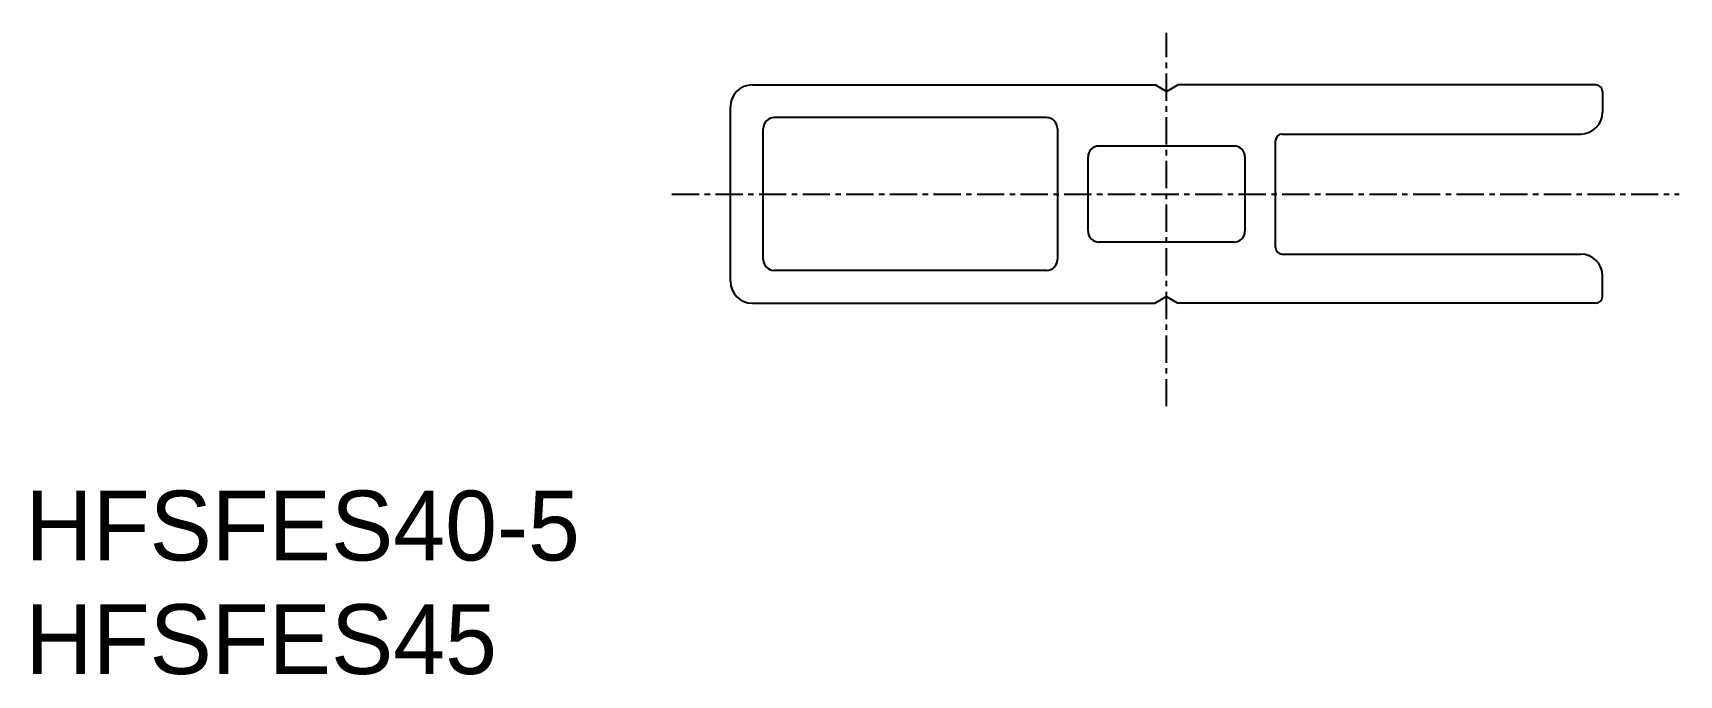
# Model space of a CAD drawing. Extents: x 91 to 166.5, y 57.4 to 86.8.
import ezdxf

# ---------------------------------------------------------------- set-up
doc = ezdxf.new("R2010")
doc.units = 0
doc.linetypes.add('CENTER', pattern=[2, 1.25, -0.25, 0.25, -0.25])
doc.layers.get('0').update_dxf_attribs({"linetype": 'CONTINUOUS'})
doc.layers.add('CENTER', color=1, linetype='CENTER')

msp = doc.modelspace()

# ---------------------------------------------------------------- linework, layer by layer
at = {"color": 7, "linetype": 'CONTINUOUS'}
for p, q in [((124.004, 84.423), (142.483, 84.423)), ((143.003, 84.123), (142.483, 84.423)), ((143.004, 84.123), (143.523, 84.423)), ((162.704, 84.423), (143.523, 84.423)), ((163.004, 84.123), (163.004, 83.173)), ((123.004, 75.423), (123.004, 83.423)), ((124.504, 76.423), (124.504, 82.423)), ((137.504, 82.923), (125.004, 82.923)), ((138.004, 82.423), (138.004, 76.423)), ((146.104, 81.623), (139.904, 81.623)), ((148.004, 76.973), (148.004, 81.873)), ((148.303, 82.173), (162.003, 82.173)), ((139.404, 77.723), (139.404, 81.123)), ((146.604, 81.123), (146.604, 77.723)), ((146.104, 77.223), (139.904, 77.223)), ((148.303, 76.673), (162.003, 76.673)), ((137.504, 75.923), (125.004, 75.923)), ((163.004, 74.723), (163.004, 75.673)), ((124.004, 74.423), (142.483, 74.423)), ((143.003, 74.723), (142.483, 74.423)), ((143.004, 74.723), (143.523, 74.423)), ((162.704, 74.423), (143.523, 74.423))]:
    msp.add_line(p, q, dxfattribs=at)
for centre, radius, start, end in [((124.004, 83.423), 1, 90, 180), ((162.704, 84.123), 0.3, 0, 90), ((162.003, 83.173), 1, 270, 0), ((125.004, 82.423), 0.5, 90, 180), ((137.504, 82.423), 0.5, 0, 90), ((139.904, 81.123), 0.5, 90, 180), ((146.104, 81.123), 0.5, 0, 90), ((148.303, 81.873), 0.3, 90, 180), ((139.904, 77.723), 0.5, 180, 270), ((146.104, 77.723), 0.5, 270, 0), ((125.004, 76.423), 0.5, 180, 270), ((137.504, 76.423), 0.5, 270, 0), ((148.303, 76.973), 0.3, 180, 270), ((162.003, 75.673), 1, 0, 90), ((124.004, 75.423), 1, 180, 270), ((162.704, 74.723), 0.3, 270, 0)]:
    msp.add_arc(centre, radius, start, end, dxfattribs=at)
at = {"layer": 'CENTER', "color": 1, "linetype": 'CENTER'}
for p, q in [((143.004, 69.694), (143.004, 86.803)), ((120.313, 79.423), (166.517, 79.423))]:
    msp.add_line(p, q, dxfattribs=at)

# ---------------------------------------------------------------- texts
at = {"color": 7, "linetype": 'CONTINUOUS'}
for s, p in [('HFSFES40-5', (90.651, 62.631)), ('HFSFES45', (90.651, 57.426))]:
    msp.add_text(s, height=3.2, dxfattribs=at).set_placement(p)

doc.saveas('drawing.dxf')
